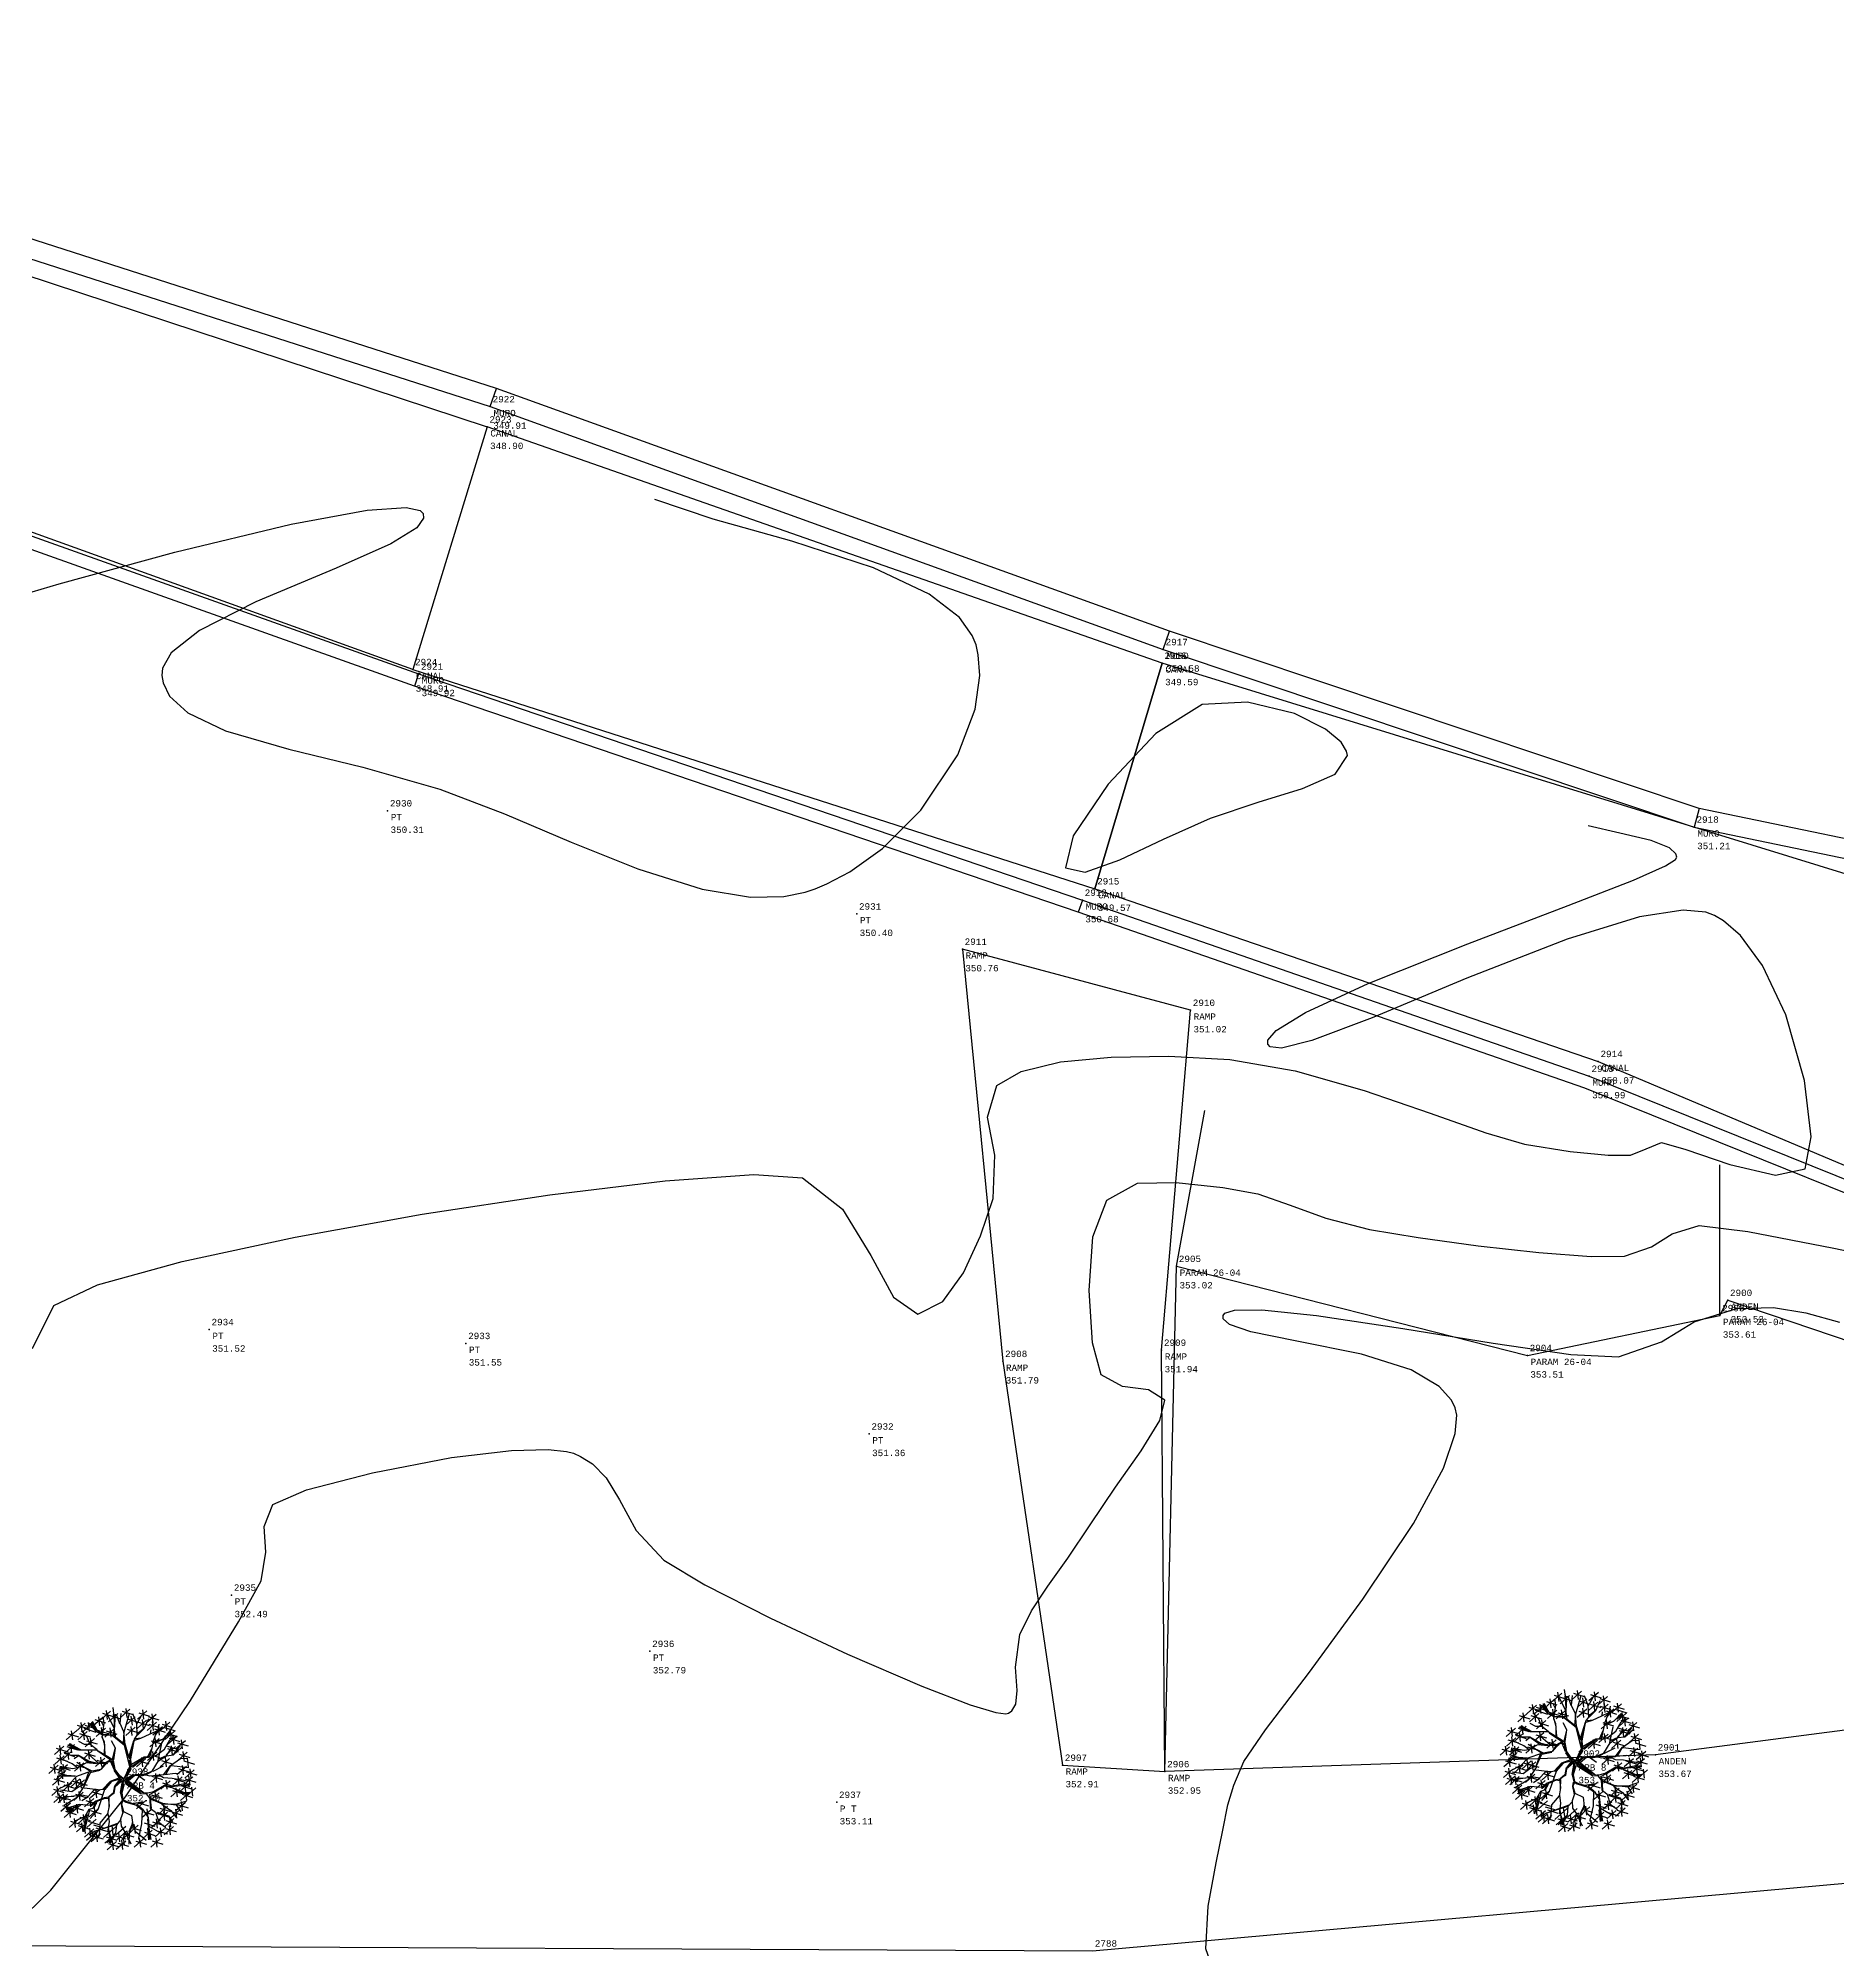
# Model space of a CAD drawing. Header units: metres. Extents: x 5050628 to 5051715, y 2427226 to 2427693.
# Drawn here: x 5051644.9 to 5051658.93, y 2427664.76 to 2427679.66 of the extents above; entities that cross this region are included whole.
import ezdxf
from ezdxf.enums import TextEntityAlignment as Align

# ---------------------------------------------------------------- set-up
doc = ezdxf.new("R2010")
doc.units = ezdxf.units.M
for name, color, linetype in [('Anden', 252, 'Continuous'), ('ARBOLES', 3, 'Continuous'), ('C-TOPO-MINR-N', 11, 'Continuous'), ('Canal C', 150, 'Continuous'), ('CVL_PUNTO', 2, 'Continuous'), ('CVL_PUNTO_COR', 2, 'Continuous'), ('CVL_PUNTO_NUM', 2, 'Continuous'), ('Muro', 253, 'Continuous'), ('Paramento', 7, 'Continuous'), ('Rampa', 253, 'Continuous'), ('Vía', 40, 'Continuous')]:
    doc.layers.add(name, color=color, linetype=linetype)
doc.styles.add('MONOTXT4', font='monotxt4.shx')

# ---------------------------------------------------------------- blocks, each defined once
blk = doc.blocks.new('ar-2')
at = {"layer": 'ARBOLES'}
for p, q in [((29.286, 112.289), (29.309, 112.089)), ((29.552, 112.413), (29.346, 112.23)), ((29.379, 112.368), (29.613, 112.296)), ((29.457, 112.43), (29.48, 112.23)), ((29.716, 112.36), (29.509, 112.177)), ((29.543, 112.315), (29.776, 112.243)), ((29.603, 112.491), (29.626, 112.29)), ((29.982, 112.455), (29.776, 112.272)), ((29.809, 112.411), (30.043, 112.339)), ((29.887, 112.473), (29.91, 112.272)), ((30.099, 112.288), (29.893, 112.105)), ((30.004, 112.305), (30.027, 112.105)), ((30.353, 112.423), (30.146, 112.24)), ((30.18, 112.379), (30.413, 112.306)), ((30.257, 112.441), (30.28, 112.24)), ((30.555, 112.339), (30.348, 112.155)), ((30.382, 112.294), (30.615, 112.222)), ((30.459, 112.356), (30.482, 112.155)), ((28.786, 111.965), (28.579, 111.782)), ((28.613, 111.92), (28.846, 111.848)), ((28.69, 111.982), (28.714, 111.782)), ((28.994, 112.147), (28.788, 111.964)), ((28.821, 112.102), (29.055, 112.03)), ((29.043, 111.964), (28.837, 111.781)), ((28.87, 111.919), (29.104, 111.847)), ((28.899, 112.164), (28.922, 111.964)), ((28.948, 111.981), (28.971, 111.781)), ((29.159, 112.15), (28.953, 111.966)), ((29.24, 111.943), (28.972, 112.031)), ((28.986, 112.105), (29.22, 112.033)), ((29.064, 112.167), (29.087, 111.966)), ((29.381, 112.272), (29.175, 112.089)), ((29.208, 112.227), (29.442, 112.155)), ((29.442, 112.04), (29.235, 111.857)), ((29.269, 111.995), (29.502, 111.923)), ((29.401, 112.088), (29.364, 112.162)), ((29.632, 112.027), (29.426, 111.844)), ((29.459, 111.982), (29.692, 111.91)), ((29.537, 112.044), (29.56, 111.844)), ((30.096, 112.061), (29.889, 111.878)), ((29.923, 112.016), (30.156, 111.944)), ((29.926, 112.243), (30.16, 112.171)), ((30, 112.078), (30.023, 111.878)), ((30.344, 112.212), (30.137, 112.029)), ((30.171, 112.168), (30.404, 112.095)), ((30.248, 112.23), (30.271, 112.029)), ((30.566, 112.171), (30.36, 111.988)), ((30.393, 112.127), (30.627, 112.054)), ((30.434, 111.919), (30.446, 112)), ((30.471, 112.189), (30.494, 111.988)), ((30.694, 112.066), (30.488, 111.883)), ((30.521, 112.021), (30.755, 111.949)), ((30.599, 112.083), (30.622, 111.883)), ((30.86, 112.173), (30.654, 111.99)), ((30.687, 112.129), (30.921, 112.056)), ((30.743, 112.051), (30.977, 111.979)), ((30.963, 111.971), (30.756, 111.788)), ((30.765, 112.191), (30.788, 111.99)), ((30.79, 111.926), (31.023, 111.854)), ((30.867, 111.988), (30.89, 111.788)), ((30.921, 111.882), (30.945, 111.682)), ((28.528, 111.641), (28.322, 111.457)), ((28.355, 111.596), (28.589, 111.524)), ((28.433, 111.658), (28.456, 111.457)), ((28.441, 111.449), (28.464, 111.248)), ((28.703, 111.533), (28.497, 111.35)), ((28.68, 111.44), (28.53, 111.502)), ((28.764, 111.682), (28.558, 111.499)), ((28.608, 111.55), (28.631, 111.35)), ((28.669, 111.7), (28.692, 111.499)), ((29.153, 111.542), (28.947, 111.359)), ((28.98, 111.498), (29.214, 111.426)), ((29.198, 111.809), (28.992, 111.626)), ((29.025, 111.764), (29.259, 111.692)), ((29.058, 111.56), (29.081, 111.359)), ((29.29, 111.272), (29.084, 111.452)), ((29.103, 111.827), (29.126, 111.626)), ((30.572, 111.509), (30.366, 111.326)), ((30.399, 111.465), (30.632, 111.392)), ((30.449, 111.764), (30.683, 111.692)), ((30.477, 111.527), (30.5, 111.326)), ((30.527, 111.827), (30.55, 111.626)), ((30.603, 111.328), (30.677, 111.671)), ((30.808, 111.591), (31.042, 111.519)), ((31.017, 111.865), (30.81, 111.682)), ((30.844, 111.82), (31.077, 111.748)), ((30.857, 111.782), (30.956, 111.857)), ((31.2, 111.764), (30.994, 111.581)), ((31.027, 111.72), (31.261, 111.648)), ((31.239, 111.509), (31.033, 111.326)), ((31.066, 111.465), (31.3, 111.392)), ((31.105, 111.782), (31.128, 111.581)), ((31.144, 111.527), (31.167, 111.326)), ((28.4, 111.227), (28.194, 111.044)), ((28.227, 111.182), (28.46, 111.11)), ((28.305, 111.244), (28.328, 111.044)), ((28.536, 111.431), (28.33, 111.248)), ((28.363, 111.387), (28.597, 111.315)), ((28.569, 111.108), (28.363, 110.925)), ((28.603, 111.231), (28.396, 111.048)), ((28.43, 111.186), (28.663, 111.114)), ((28.474, 111.126), (28.497, 110.925)), ((28.507, 111.248), (28.53, 111.048)), ((28.964, 111.276), (28.758, 111.092)), ((28.869, 111.293), (28.892, 111.092)), ((29.426, 111.381), (29.22, 111.198)), ((29.253, 111.336), (29.486, 111.264)), ((29.331, 111.398), (29.354, 111.198)), ((30.16, 111.33), (30.393, 111.258)), ((30.237, 111.392), (30.26, 111.192)), ((30.543, 111.042), (30.566, 110.841)), ((30.85, 111.375), (30.644, 111.192)), ((30.677, 111.33), (30.911, 111.258)), ((30.755, 111.392), (30.778, 111.192)), ((31.222, 111.198), (31.016, 111.015)), ((31.049, 111.153), (31.283, 111.081)), ((31.094, 111.372), (31.231, 111.378)), ((31.127, 111.215), (31.15, 111.015)), ((31.164, 111.32), (31.398, 111.248)), ((31.394, 111.125), (31.188, 110.942)), ((31.221, 111.081), (31.455, 111.009)), ((31.242, 111.382), (31.265, 111.182)), ((31.299, 111.143), (31.322, 110.942)), ((28.468, 110.742), (28.262, 110.559)), ((28.48, 110.97), (28.274, 110.787)), ((28.295, 110.697), (28.529, 110.625)), ((28.307, 110.925), (28.541, 110.853)), ((28.373, 110.759), (28.396, 110.559)), ((28.385, 110.987), (28.408, 110.787)), ((28.699, 110.836), (28.493, 110.653)), ((28.526, 110.791), (28.759, 110.719)), ((28.604, 110.853), (28.627, 110.653)), ((28.875, 110.925), (28.669, 110.742)), ((28.702, 110.88), (28.936, 110.808)), ((28.953, 110.629), (28.747, 110.446)), ((28.98, 110.902), (28.774, 110.719)), ((28.78, 110.942), (28.803, 110.742)), ((28.807, 110.857), (29.041, 110.785)), ((28.858, 110.647), (28.881, 110.446)), ((28.885, 110.919), (28.908, 110.719)), ((29.32, 110.686), (29.114, 110.503)), ((29.147, 110.641), (29.381, 110.569)), ((29.225, 110.703), (29.248, 110.503)), ((30.627, 110.614), (30.421, 110.43)), ((30.638, 111.025), (30.432, 110.841)), ((30.465, 110.98), (30.699, 110.908)), ((30.532, 110.631), (30.555, 110.43)), ((30.868, 110.88), (30.662, 110.697)), ((30.773, 110.897), (30.796, 110.697)), ((31.089, 110.713), (30.883, 110.53)), ((30.916, 110.668), (31.15, 110.596)), ((31.128, 110.97), (30.922, 110.787)), ((30.994, 110.73), (31.017, 110.53)), ((31.033, 110.987), (31.056, 110.787)), ((31.276, 110.82), (31.07, 110.637)), ((31.301, 110.632), (31.094, 110.449)), ((31.103, 110.776), (31.336, 110.704)), ((31.368, 110.97), (31.162, 110.787)), ((31.181, 110.838), (31.204, 110.637)), ((31.195, 110.925), (31.428, 110.853)), ((31.205, 110.649), (31.228, 110.449)), ((31.433, 110.725), (31.227, 110.542)), ((31.273, 110.987), (31.296, 110.787)), ((31.338, 110.742), (31.361, 110.542)), ((28.513, 110.584), (28.307, 110.401)), ((28.34, 110.539), (28.574, 110.467)), ((28.608, 110.578), (28.402, 110.395)), ((28.418, 110.601), (28.441, 110.401)), ((28.435, 110.533), (28.669, 110.461)), ((28.669, 110.386), (28.463, 110.203)), ((28.513, 110.595), (28.536, 110.395)), ((28.738, 110.254), (28.532, 110.071)), ((28.565, 110.21), (28.798, 110.138)), ((28.574, 110.403), (28.597, 110.203)), ((28.643, 110.272), (28.666, 110.071)), ((28.897, 110.351), (28.69, 110.168)), ((28.724, 110.306), (28.957, 110.234)), ((28.78, 110.585), (29.013, 110.513)), ((28.801, 110.368), (28.825, 110.168)), ((29.183, 110.491), (28.977, 110.308)), ((29.01, 110.446), (29.243, 110.374)), ((29.088, 110.508), (29.111, 110.308)), ((29.113, 110.228), (29.346, 110.156)), ((30.328, 110.446), (30.122, 110.263)), ((30.155, 110.402), (30.389, 110.329)), ((30.449, 110.246), (30.243, 110.063)), ((30.276, 110.201), (30.51, 110.129)), ((30.354, 110.263), (30.377, 110.063)), ((30.454, 110.569), (30.687, 110.497)), ((30.811, 110.324), (30.605, 110.14)), ((30.811, 110.191), (30.605, 110.008)), ((30.638, 110.279), (30.872, 110.207)), ((30.716, 110.341), (30.739, 110.14)), ((30.716, 110.208), (30.739, 110.008)), ((31.078, 110.24), (30.872, 110.057)), ((30.883, 110.226), (31.007, 110.065)), ((30.905, 110.195), (31.138, 110.123)), ((30.983, 110.257), (31.006, 110.057)), ((31.2, 110.407), (30.994, 110.224)), ((31.105, 110.425), (31.128, 110.224)), ((31.128, 110.587), (31.361, 110.515)), ((28.848, 110.035), (28.641, 109.852)), ((28.675, 109.99), (28.908, 109.918)), ((28.752, 110.053), (28.776, 109.852)), ((29.013, 109.94), (28.807, 109.757)), ((28.84, 109.895), (29.074, 109.823)), ((29.048, 110.123), (28.842, 109.94)), ((28.875, 110.078), (29.109, 110.006)), ((28.918, 109.957), (28.941, 109.757)), ((28.953, 110.14), (28.976, 109.94)), ((28.974, 109.92), (28.997, 109.72)), ((29.186, 109.821), (28.979, 109.638)), ((29.237, 110.04), (29.031, 109.856)), ((29.064, 109.995), (29.297, 109.923)), ((29.09, 109.838), (29.113, 109.638)), ((29.139, 109.77), (29.162, 109.57)), ((29.181, 109.913), (29.414, 109.841)), ((29.23, 109.845), (29.463, 109.773)), ((29.603, 109.817), (29.397, 109.634)), ((29.508, 109.835), (29.531, 109.634)), ((29.581, 109.897), (29.605, 109.696)), ((29.887, 109.874), (29.681, 109.691)), ((29.904, 109.773), (29.698, 109.59)), ((29.914, 109.78), (29.938, 109.579)), ((30.165, 109.907), (29.959, 109.724)), ((29.992, 109.862), (30.226, 109.79)), ((30.471, 109.796), (30.265, 109.613)), ((30.294, 109.956), (30.527, 109.884)), ((30.376, 109.813), (30.399, 109.613)), ((30.65, 110.024), (30.444, 109.841)), ((30.477, 109.979), (30.71, 109.907)), ((30.743, 109.829), (30.537, 109.646)), ((30.555, 110.041), (30.578, 109.841)), ((30.57, 109.784), (30.804, 109.712)), ((30.648, 109.846), (30.671, 109.646)), ((30.94, 109.879), (30.733, 109.696)), ((30.944, 110.051), (30.738, 109.868)), ((30.767, 109.835), (31, 109.763)), ((30.771, 110.006), (31.004, 109.934)), ((30.844, 109.897), (30.867, 109.696)), ((30.849, 110.068), (30.872, 109.868)), ((29.235, 109.753), (29.028, 109.57)), ((29.331, 109.718), (29.124, 109.535)), ((29.158, 109.673), (29.391, 109.601)), ((29.235, 109.735), (29.259, 109.535)), ((29.459, 109.65), (29.692, 109.578)), ((29.684, 109.547), (29.478, 109.364)), ((29.511, 109.502), (29.745, 109.43)), ((29.514, 109.523), (29.632, 109.679)), ((29.537, 109.712), (29.56, 109.512)), ((29.589, 109.564), (29.612, 109.364)), ((29.654, 109.673), (29.887, 109.601)), ((29.887, 109.556), (29.681, 109.373)), ((29.714, 109.512), (29.948, 109.44)), ((29.731, 109.735), (29.754, 109.535)), ((29.792, 109.574), (29.815, 109.373)), ((30.01, 109.763), (29.803, 109.579)), ((29.869, 109.753), (29.831, 109.61)), ((29.831, 109.61), (29.85, 109.479)), ((29.837, 109.718), (30.07, 109.646)), ((30.282, 109.601), (30.076, 109.418)), ((30.109, 109.556), (30.343, 109.484)), ((30.167, 109.616), (30.211, 109.523)), ((30.187, 109.618), (30.21, 109.418)), ((30.298, 109.751), (30.532, 109.679)), ((30.645, 109.605), (30.439, 109.422)), ((30.472, 109.561), (30.706, 109.489)), ((30.55, 109.623), (30.573, 109.422))]:
    blk.add_line(p, q, dxfattribs=at)
at = {"layer": 'ARBOLES', "color": 27}
for p, q in [((29.638, 112.025), (29.5, 112.311)), ((29.638, 112.218), (29.619, 112.342)), ((29.62, 112.377), (29.643, 112.177)), ((29.638, 112.342), (29.65, 112.224)), ((29.644, 111.993), (29.662, 112.348)), ((29.756, 112.137), (29.688, 112.342)), ((29.762, 112.143), (29.787, 112.361)), ((29.855, 111.956), (29.974, 112.361)), ((30.129, 112.131), (30.048, 112.355)), ((30.136, 112.137), (30.229, 112.305)), ((29.041, 111.839), (28.91, 111.982)), ((29.245, 111.956), (29.091, 112.149)), ((29.115, 112.149), (29.24, 111.988)), ((29.24, 111.988), (29.14, 112.174)), ((29.277, 111.969), (29.158, 112.187)), ((29.383, 111.888), (29.245, 111.956)), ((29.383, 111.9), (29.277, 111.969)), ((29.346, 112.057), (29.369, 111.857)), ((29.37, 111.844), (29.414, 112.149)), ((29.494, 111.894), (29.383, 111.9)), ((29.588, 111.876), (29.383, 111.888)), ((29.414, 112.149), (29.395, 112.287)), ((29.619, 111.888), (29.494, 111.894)), ((29.862, 111.657), (29.588, 111.876)), ((29.619, 111.888), (29.644, 112.043)), ((29.644, 112.043), (29.638, 112.218)), ((29.638, 111.906), (29.644, 111.863)), ((29.669, 111.832), (29.644, 111.993)), ((29.849, 111.956), (29.762, 112.143)), ((29.837, 111.701), (29.855, 111.95)), ((29.874, 111.677), (29.849, 111.956)), ((30.08, 111.794), (30.142, 111.882)), ((30.142, 111.882), (30.129, 112.131)), ((30.142, 111.919), (30.297, 112.038)), ((30.147, 111.882), (30.297, 112.031)), ((30.223, 111.82), (30.428, 111.913)), ((30.297, 112.031), (30.396, 112.249)), ((30.428, 111.913), (30.739, 112.056)), ((30.484, 111.714), (30.546, 111.888)), ((30.546, 111.888), (30.595, 111.956)), ((30.595, 111.956), (30.621, 112.125)), ((30.701, 111.8), (30.857, 111.963)), ((30.757, 111.863), (30.87, 111.943)), ((30.757, 111.85), (30.882, 111.919)), ((28.53, 111.488), (28.763, 111.416)), ((28.591, 111.638), (28.825, 111.565)), ((28.853, 111.558), (28.611, 111.664)), ((28.853, 111.564), (28.636, 111.67)), ((28.897, 111.564), (28.654, 111.695)), ((28.978, 111.677), (28.853, 111.744)), ((29.245, 111.558), (28.853, 111.558)), ((29.091, 111.677), (28.978, 111.677)), ((29.102, 111.683), (29.041, 111.839)), ((29.258, 111.564), (29.102, 111.683)), ((29.494, 111.409), (29.245, 111.558)), ((29.563, 111.334), (29.271, 111.534)), ((29.42, 111.733), (29.37, 111.844)), ((29.37, 111.844), (29.42, 111.683)), ((29.42, 111.683), (29.414, 111.471)), ((29.439, 111.458), (29.42, 111.733)), ((29.662, 111.601), (29.576, 111.757)), ((29.6, 111.352), (29.656, 111.595)), ((29.625, 111.346), (29.662, 111.601)), ((29.881, 111.664), (29.669, 111.832)), ((29.98, 111.197), (29.862, 111.657)), ((29.967, 111.378), (29.881, 111.664)), ((29.961, 111.421), (30.067, 111.77)), ((29.98, 111.384), (30.017, 111.534)), ((29.998, 111.365), (30.08, 111.794)), ((30.086, 111.776), (30.223, 111.82)), ((30.104, 111.813), (30.229, 111.826)), ((30.385, 111.421), (30.459, 111.59)), ((30.622, 111.809), (30.416, 111.626)), ((30.422, 111.421), (30.446, 111.502)), ((30.446, 111.502), (30.491, 111.701)), ((30.491, 111.701), (30.701, 111.8)), ((30.502, 111.739), (30.695, 111.794)), ((30.565, 111.446), (30.739, 111.577)), ((30.739, 111.577), (30.857, 111.782)), ((30.981, 111.635), (30.775, 111.452)), ((30.783, 111.648), (31.017, 111.576)), ((30.783, 111.434), (30.939, 111.453)), ((30.789, 111.434), (30.895, 111.621)), ((30.886, 111.653), (30.909, 111.452)), ((30.939, 111.453), (31.088, 111.652)), ((30.939, 111.453), (31.119, 111.614)), ((28.396, 111.064), (28.63, 110.991)), ((28.637, 111.16), (28.419, 111.135)), ((28.431, 111.16), (28.556, 111.166)), ((28.723, 111.148), (28.437, 111.198)), ((28.711, 111.253), (28.481, 111.359)), ((28.853, 111.44), (28.68, 111.44)), ((28.829, 111.166), (28.711, 111.253)), ((28.823, 111.166), (28.723, 111.148)), ((28.848, 111.434), (28.755, 111.366)), ((28.791, 111.231), (29.025, 111.159)), ((29.102, 111.085), (28.804, 110.979)), ((29.116, 111.085), (28.811, 111.284)), ((29.016, 111.278), (28.823, 111.166)), ((29.091, 111.303), (28.853, 111.44)), ((29.041, 111.297), (28.854, 111.434)), ((29.072, 111.067), (28.973, 110.799)), ((29.103, 111.06), (28.985, 110.805)), ((28.997, 111.173), (29.14, 111.098)), ((29.246, 111.253), (29.016, 111.278)), ((29.234, 111.272), (29.041, 111.297)), ((29.277, 111.259), (29.091, 111.303)), ((29.339, 111.129), (29.102, 111.085)), ((29.109, 111.067), (29.327, 111.116)), ((29.408, 111.26), (29.265, 111.26)), ((29.457, 111.285), (29.277, 111.259)), ((29.47, 111.285), (29.339, 111.129)), ((29.433, 111.278), (29.339, 111.129)), ((29.544, 111.334), (29.457, 111.285)), ((29.55, 111.309), (29.47, 111.285)), ((29.619, 111.328), (29.494, 111.409)), ((29.55, 111.309), (29.625, 111.135)), ((29.595, 111.266), (29.563, 111.334)), ((29.644, 111.11), (29.6, 111.322)), ((29.656, 111.129), (29.619, 111.328)), ((29.763, 110.923), (29.638, 111.098)), ((29.749, 110.967), (29.644, 111.11)), ((29.756, 110.992), (29.656, 111.129)), ((29.848, 110.918), (29.98, 111.197)), ((29.848, 110.918), (30.004, 111.179)), ((29.918, 110.992), (30.017, 111.16)), ((29.998, 111.352), (29.967, 111.378)), ((30.004, 111.179), (29.974, 111.346)), ((30.017, 111.179), (29.998, 111.352)), ((30.017, 111.246), (30.297, 111.409)), ((30.03, 111.209), (30.253, 111.359)), ((30.036, 111.179), (30.309, 111.396)), ((30.333, 111.375), (30.126, 111.192)), ((30.279, 111.017), (30.472, 111.091)), ((30.297, 111.409), (30.422, 111.421)), ((30.309, 111.396), (30.471, 111.409)), ((30.348, 111.017), (30.478, 111.091)), ((30.471, 111.409), (30.565, 111.446)), ((30.472, 111.091), (30.609, 111.322)), ((30.491, 111.091), (30.721, 111.21)), ((30.609, 111.322), (30.783, 111.434)), ((30.615, 111.366), (30.789, 111.44)), ((30.727, 111.017), (30.876, 111.216)), ((30.746, 111.023), (30.976, 111.048)), ((30.777, 111.036), (30.889, 111.229)), ((30.876, 111.216), (31.094, 111.372)), ((30.889, 111.216), (31.275, 111.173)), ((30.976, 111.048), (31.063, 111.042)), ((28.406, 110.992), (28.767, 110.98)), ((28.786, 110.98), (28.412, 111.011)), ((28.648, 110.817), (28.418, 110.705)), ((28.699, 110.637), (28.456, 110.675)), ((28.804, 110.979), (28.648, 110.817)), ((28.848, 110.743), (28.699, 110.637)), ((28.991, 110.793), (28.798, 110.5)), ((28.985, 110.805), (28.848, 110.743)), ((29.284, 110.681), (28.916, 110.724)), ((29.178, 110.669), (29.06, 110.538)), ((29.408, 110.693), (29.178, 110.669)), ((29.421, 110.687), (29.271, 110.245)), ((29.545, 110.868), (29.377, 110.693)), ((29.551, 110.861), (29.408, 110.693)), ((29.433, 110.693), (29.582, 110.868)), ((29.613, 110.612), (29.514, 110.525)), ((29.738, 110.942), (29.545, 110.868)), ((29.756, 110.917), (29.551, 110.861)), ((29.644, 110.774), (29.613, 110.612)), ((29.651, 110.743), (29.626, 110.6)), ((29.848, 110.918), (29.651, 110.743)), ((29.657, 110.768), (29.781, 110.936)), ((29.812, 110.923), (29.657, 110.768)), ((29.855, 110.917), (29.749, 110.967)), ((29.855, 110.917), (29.756, 110.992)), ((29.812, 110.874), (29.769, 110.625)), ((29.848, 110.918), (29.775, 110.612)), ((29.775, 110.612), (29.812, 110.457)), ((29.856, 110.812), (29.8, 110.618)), ((29.8, 110.618), (29.825, 110.469)), ((29.848, 110.918), (29.887, 110.811)), ((29.893, 110.954), (29.881, 110.917)), ((29.881, 110.917), (29.905, 110.817)), ((29.887, 110.811), (30.223, 110.599)), ((29.905, 110.817), (29.918, 110.917)), ((29.918, 110.936), (30.043, 111.017)), ((29.918, 110.917), (29.918, 110.992)), ((29.924, 110.911), (30.018, 110.986)), ((29.93, 110.898), (30.291, 110.618)), ((29.937, 110.805), (29.93, 110.867)), ((29.93, 110.867), (30.21, 110.655)), ((30.204, 110.631), (29.937, 110.805)), ((29.949, 110.886), (30.092, 111.005)), ((30.21, 110.655), (29.967, 110.811)), ((30.018, 110.986), (30.105, 111.017)), ((30.092, 111.005), (30.155, 111.005)), ((30.105, 111.017), (30.298, 111.017)), ((30.155, 111.005), (30.31, 110.892)), ((30.192, 110.986), (30.323, 111.011)), ((30.291, 110.618), (30.204, 110.631)), ((30.298, 111.017), (30.422, 110.992)), ((30.309, 110.618), (30.372, 110.618)), ((30.372, 110.618), (30.502, 110.649)), ((30.409, 110.581), (30.534, 110.643)), ((30.422, 110.992), (30.727, 111.017)), ((30.502, 110.649), (30.739, 110.787)), ((30.528, 110.992), (30.659, 110.986)), ((30.534, 110.643), (30.733, 110.768)), ((30.628, 111.005), (30.721, 110.955)), ((30.695, 110.835), (30.928, 110.763)), ((30.721, 110.955), (30.908, 110.942)), ((30.733, 110.768), (30.9, 110.737)), ((30.739, 110.787), (30.882, 110.755)), ((30.882, 110.755), (31.199, 110.787)), ((30.9, 110.737), (31.156, 110.631)), ((31.138, 110.612), (30.907, 110.724)), ((30.908, 110.942), (31.293, 110.874)), ((31.181, 110.811), (30.919, 110.761)), ((30.955, 110.925), (31.189, 110.853)), ((31.249, 110.581), (31.138, 110.612)), ((31.261, 110.599), (31.144, 110.625)), ((31.156, 110.631), (31.274, 110.625)), ((31.298, 110.798), (31.181, 110.811)), ((31.199, 110.787), (31.293, 110.755)), ((31.298, 110.78), (31.224, 110.792)), ((28.568, 110.525), (28.462, 110.5)), ((28.63, 110.525), (28.475, 110.482)), ((28.496, 110.341), (28.729, 110.269)), ((28.798, 110.5), (28.531, 110.339)), ((28.755, 110.538), (28.537, 110.532)), ((28.86, 110.357), (28.58, 110.27)), ((28.705, 110.282), (28.58, 110.257)), ((28.599, 110.233), (28.705, 110.282)), ((28.612, 110.208), (28.842, 110.345)), ((28.923, 110.563), (28.63, 110.525)), ((29.109, 110.339), (28.86, 110.357)), ((29.06, 110.538), (28.923, 110.563)), ((29.066, 110.532), (28.923, 110.438)), ((29.091, 110.245), (28.973, 109.766)), ((29.078, 110.251), (28.991, 110.096)), ((29.184, 110.282), (29.078, 110.251)), ((29.286, 110.273), (29.08, 110.09)), ((29.271, 110.245), (29.103, 110.052)), ((29.228, 110.432), (29.109, 110.339)), ((29.122, 110.332), (29.228, 110.407)), ((29.228, 110.407), (29.165, 110.282)), ((29.253, 110.426), (29.184, 110.282)), ((29.191, 110.29), (29.214, 110.09)), ((29.414, 110.507), (29.228, 110.432)), ((29.427, 110.494), (29.253, 110.426)), ((29.514, 110.519), (29.414, 110.507)), ((29.501, 110.482), (29.427, 110.494)), ((29.52, 110.332), (29.489, 110.152)), ((29.501, 110.519), (29.52, 110.332)), ((29.582, 110.575), (29.514, 110.519)), ((29.52, 110.307), (29.526, 110.513)), ((29.626, 110.6), (29.582, 110.575)), ((29.831, 110.195), (29.775, 110.04)), ((29.8, 110.45), (29.787, 110.357)), ((29.787, 110.357), (29.819, 110.183)), ((29.819, 110.432), (29.794, 110.364)), ((29.794, 110.364), (29.837, 110.208)), ((29.812, 110.457), (29.887, 110.413)), ((29.825, 110.469), (29.912, 110.426)), ((29.837, 110.208), (30.018, 110.12)), ((29.887, 110.413), (30.124, 110.345)), ((29.912, 110.426), (30.092, 110.37)), ((30.285, 110.413), (30.055, 110.382)), ((30.124, 110.37), (30.254, 110.264)), ((30.124, 110.345), (30.248, 110.245)), ((30.13, 110.37), (30.285, 110.413)), ((30.223, 110.599), (30.341, 110.593)), ((30.248, 110.245), (30.235, 109.934)), ((30.26, 110.257), (30.379, 110.071)), ((30.341, 110.593), (30.422, 110.493)), ((30.403, 110.581), (30.446, 110.493)), ((30.416, 110.488), (30.428, 110.282)), ((30.422, 110.493), (30.701, 110.369)), ((30.428, 110.282), (30.546, 110.189)), ((30.453, 110.282), (30.435, 110.482)), ((30.446, 110.493), (30.695, 110.388)), ((30.546, 110.189), (30.615, 109.971)), ((30.578, 110.189), (30.827, 110.108)), ((30.683, 110.364), (30.883, 110.226)), ((30.695, 110.388), (31, 110.35)), ((30.701, 110.369), (31.019, 110.376)), ((31, 110.35), (31.099, 110.195)), ((31.019, 110.376), (31.231, 110.443)), ((31.027, 110.363), (31.261, 110.29)), ((28.991, 110.096), (28.755, 109.984)), ((29.035, 110.158), (28.96, 109.791)), ((29.215, 109.772), (29.085, 109.691)), ((29.676, 109.915), (29.215, 109.772)), ((29.246, 109.784), (29.713, 109.952)), ((29.321, 109.952), (29.302, 109.679)), ((29.489, 110.152), (29.321, 109.952)), ((29.677, 109.879), (29.47, 109.696)), ((29.52, 109.984), (29.489, 109.753)), ((29.495, 110.164), (29.52, 109.984)), ((29.682, 109.915), (29.663, 109.729)), ((29.781, 110.027), (29.682, 109.915)), ((29.775, 110.04), (29.787, 109.884)), ((29.787, 109.884), (29.869, 109.753)), ((30.024, 109.909), (29.955, 109.76)), ((30.043, 109.915), (29.962, 109.747)), ((30.018, 110.12), (30.043, 109.915)), ((30.03, 109.965), (30.024, 109.909)), ((30.043, 109.915), (30.099, 109.772)), ((30.07, 109.924), (30.093, 109.724)), ((30.099, 109.772), (30.335, 109.573)), ((30.235, 109.934), (30.167, 109.616)), ((30.366, 110.046), (30.379, 109.853)), ((30.397, 109.585), (30.372, 109.841)), ((30.379, 110.071), (30.397, 109.884)), ((30.379, 109.853), (30.422, 109.592)), ((30.391, 109.884), (30.441, 109.592)), ((30.397, 109.884), (30.652, 109.735)), ((30.565, 110.171), (30.814, 110.102)), ((30.615, 109.971), (30.771, 109.853)), ((30.638, 110.146), (30.872, 110.074)), ((30.827, 110.108), (30.914, 109.977)), ((29.302, 109.679), (29.259, 109.616)), ((29.632, 109.695), (29.426, 109.512)), ((29.663, 109.729), (29.47, 109.517)), ((29.663, 109.722), (29.539, 109.511)), ((29.875, 109.753), (29.999, 109.492)), ((29.962, 109.747), (29.955, 109.486))]:
    blk.add_line(p, q, dxfattribs=at)

msp = doc.modelspace()

# ---------------------------------------------------------------- linework, layer by layer
at = {"layer": 'Anden', "elevation": 353.49, "flags": 128}
msp.add_lwpolyline([(5051658.009, 2427669.702), (5051658.07, 2427669.821), (5051662.147, 2427668.443), (5051662.833, 2427666.971), (5051657.507, 2427666.278), (5051653.681, 2427666.147), (5051653.772, 2427670.086), (5051656.508, 2427669.391), (5051658.009, 2427669.702)], dxfattribs=at)
at = {"layer": 'C-TOPO-MINR-N', "color": 32, "linetype": 'Continuous', "lineweight": -3}
for points in [[(5051644.354, 2427675.197, 350.966), (5051645.059, 2427675.406, 350.966), (5051645.962, 2427675.653, 350.966), (5051646.868, 2427675.87, 350.966), (5051647.461, 2427675.979, 350.966), (5051647.764, 2427676, 350.966), (5051647.875, 2427675.978, 350.966), (5051647.898, 2427675.954, 350.966), (5051647.901, 2427675.918, 350.966), (5051647.847, 2427675.843, 350.966), (5051647.645, 2427675.717, 350.966), (5051647.218, 2427675.528, 350.966), (5051646.592, 2427675.266, 350.966), (5051646.153, 2427675.041, 350.966), (5051645.933, 2427674.867, 350.966), (5051645.865, 2427674.749, 350.966), (5051645.859, 2427674.69, 350.966), (5051645.869, 2427674.633, 350.966), (5051645.92, 2427674.53, 350.966), (5051646.062, 2427674.4, 350.966), (5051646.357, 2427674.26, 350.966), (5051646.851, 2427674.117, 350.966), (5051647.428, 2427673.977, 350.966), (5051648.027, 2427673.805, 350.966), (5051648.532, 2427673.613, 350.966), (5051649.052, 2427673.392, 350.966), (5051649.571, 2427673.183, 350.966), (5051650.072, 2427673.026, 350.966), (5051650.449, 2427672.964, 350.966), (5051650.711, 2427672.969, 350.966), (5051650.875, 2427673.002, 350.966), (5051650.953, 2427673.028, 350.966), (5051651.045, 2427673.066, 350.966), (5051651.224, 2427673.161, 350.966), (5051651.479, 2427673.342, 350.966), (5051651.779, 2427673.642, 350.966), (5051652.067, 2427674.072, 350.966), (5051652.203, 2427674.43, 350.966), (5051652.239, 2427674.69, 350.966), (5051652.226, 2427674.853, 350.966), (5051652.209, 2427674.93, 350.966), (5051652.179, 2427675.004, 350.966), (5051652.079, 2427675.142, 350.966), (5051651.842, 2427675.324, 350.966), (5051651.408, 2427675.53, 350.966), (5051650.773, 2427675.738, 350.966), (5051650.159, 2427675.91, 350.966), (5051649.703, 2427676.064, 350.966)], [(5051644.851, 2427669.446, 351.966), (5051645.018, 2427669.78, 351.966), (5051645.357, 2427669.941, 351.966), (5051646.019, 2427670.124, 351.966), (5051646.898, 2427670.312, 351.966), (5051647.889, 2427670.491, 351.966), (5051648.886, 2427670.643, 351.966), (5051649.784, 2427670.752, 351.966), (5051650.475, 2427670.801, 351.966), (5051650.855, 2427670.776, 351.966), (5051651.168, 2427670.53, 351.966), (5051651.387, 2427670.169, 351.966), (5051651.564, 2427669.846, 351.966), (5051651.754, 2427669.713, 351.966), (5051651.95, 2427669.811, 351.966), (5051652.112, 2427670.035, 351.966), (5051652.243, 2427670.324, 351.966), (5051652.342, 2427670.614, 351.966), (5051652.355, 2427670.953, 351.966), (5051652.299, 2427671.249, 351.966), (5051652.371, 2427671.494, 351.966), (5051652.56, 2427671.605, 351.966), (5051652.868, 2427671.679, 351.966), (5051653.263, 2427671.717, 351.966), (5051653.713, 2427671.723, 351.966), (5051654.188, 2427671.697, 351.966), (5051654.697, 2427671.609, 351.966), (5051655.236, 2427671.456, 351.966), (5051655.75, 2427671.28, 351.966), (5051656.185, 2427671.126, 351.966), (5051656.486, 2427671.037, 351.966), (5051656.841, 2427670.981, 351.966), (5051657.139, 2427670.952, 351.966), (5051657.312, 2427670.951, 351.966), (5051657.433, 2427671.002, 351.966), (5051657.554, 2427671.05, 351.966), (5051657.743, 2427670.995, 351.966), (5051658.086, 2427670.879, 351.966), (5051658.443, 2427670.797, 351.966), (5051658.675, 2427670.845, 351.966), (5051658.722, 2427671.095, 351.966), (5051658.67, 2427671.535, 351.966), (5051658.524, 2427672.047, 351.966), (5051658.342, 2427672.431, 351.966), (5051658.169, 2427672.664, 351.966), (5051658.037, 2427672.779, 351.966), (5051657.966, 2427672.821, 351.966), (5051657.899, 2427672.846, 351.966), (5051657.724, 2427672.861, 351.966), (5051657.382, 2427672.809, 351.966), (5051656.817, 2427672.637, 351.966), (5051656.037, 2427672.331, 351.966), (5051655.298, 2427672.023, 351.966), (5051654.828, 2427671.845, 351.966), (5051654.59, 2427671.787, 351.966), (5051654.503, 2427671.797, 351.966), (5051654.484, 2427671.818, 351.966), (5051654.485, 2427671.849, 351.966), (5051654.549, 2427671.923, 351.966), (5051654.777, 2427672.064, 351.966), (5051655.267, 2427672.289, 351.966), (5051656.043, 2427672.599, 351.966), (5051656.827, 2427672.897, 351.966), (5051657.335, 2427673.097, 351.966), (5051657.584, 2427673.208, 351.966), (5051657.664, 2427673.258, 351.966), (5051657.674, 2427673.275, 351.966), (5051657.666, 2427673.302, 351.966), (5051657.615, 2427673.349, 351.966), (5051657.472, 2427673.406, 351.966), (5051657.229, 2427673.462, 351.966), (5051656.983, 2427673.518, 351.966)], [(5051644.523, 2427664.767, 352.966), (5051644.995, 2427665.223, 352.966), (5051645.575, 2427665.95, 352.966), (5051646.084, 2427666.701, 352.966), (5051646.458, 2427667.315, 352.966), (5051646.633, 2427667.633, 352.966), (5051646.671, 2427667.857, 352.966), (5051646.657, 2427668.057, 352.966), (5051646.724, 2427668.228, 352.966), (5051646.988, 2427668.342, 352.966), (5051647.501, 2427668.477, 352.966), (5051648.117, 2427668.594, 352.966), (5051648.585, 2427668.65, 352.966), (5051648.872, 2427668.658, 352.966), (5051649.015, 2427668.643, 352.966), (5051649.069, 2427668.628, 352.966), (5051649.125, 2427668.604, 352.966), (5051649.219, 2427668.547, 352.966), (5051649.324, 2427668.438, 352.966), (5051649.428, 2427668.264, 352.966), (5051649.559, 2427668.025, 352.966), (5051649.773, 2427667.795, 352.966), (5051650.093, 2427667.603, 352.966), (5051650.606, 2427667.342, 352.966), (5051651.205, 2427667.062, 352.966), (5051651.785, 2427666.813, 352.966), (5051652.164, 2427666.668, 352.966), (5051652.363, 2427666.608, 352.966), (5051652.442, 2427666.597, 352.966), (5051652.463, 2427666.602, 352.966), (5051652.488, 2427666.621, 352.966), (5051652.519, 2427666.672, 352.966), (5051652.529, 2427666.78, 352.966), (5051652.517, 2427666.962, 352.966), (5051652.549, 2427667.215, 352.966), (5051652.641, 2427667.401, 352.966), (5051652.769, 2427667.593, 352.966), (5051652.925, 2427667.811, 352.966), (5051653.099, 2427668.071, 352.966), (5051653.297, 2427668.365, 352.966), (5051653.497, 2427668.647, 352.966), (5051653.643, 2427668.884, 352.966), (5051653.68, 2427669.043, 352.966), (5051653.553, 2427669.123, 352.966), (5051653.35, 2427669.149, 352.966), (5051653.185, 2427669.24, 352.966), (5051653.118, 2427669.489, 352.966), (5051653.09, 2427669.897, 352.966), (5051653.12, 2427670.316, 352.966), (5051653.229, 2427670.6, 352.966), (5051653.468, 2427670.733, 352.966), (5051653.77, 2427670.74, 352.966), (5051654.133, 2427670.701, 352.966), (5051654.406, 2427670.65, 352.966), (5051654.659, 2427670.562, 352.966), (5051654.936, 2427670.462, 352.966), (5051655.277, 2427670.373, 352.966), (5051655.656, 2427670.309, 352.966), (5051656.123, 2427670.245, 352.966), (5051656.598, 2427670.193, 352.966), (5051657.005, 2427670.163, 352.966), (5051657.265, 2427670.166, 352.966), (5051657.476, 2427670.238, 352.966), (5051657.638, 2427670.338, 352.966), (5051657.847, 2427670.404, 352.966), (5051658.226, 2427670.358, 352.966), (5051658.899, 2427670.226, 352.966), (5051659.653, 2427670.069, 352.966)], [(5051654.084, 2427664.529, 353.966), (5051654.001, 2427664.765, 353.966), (5051654.018, 2427665.097, 353.966), (5051654.08, 2427665.435, 353.966), (5051654.133, 2427665.69, 353.966), (5051654.172, 2427665.887, 353.966), (5051654.219, 2427666.041, 353.966), (5051654.297, 2427666.226, 353.966), (5051654.466, 2427666.472, 353.966), (5051654.809, 2427666.923, 353.966), (5051655.226, 2427667.49, 353.966), (5051655.62, 2427668.082, 353.966), (5051655.853, 2427668.513, 353.966), (5051655.946, 2427668.782, 353.966), (5051655.957, 2427668.924, 353.966), (5051655.945, 2427668.982, 353.966), (5051655.917, 2427669.043, 353.966), (5051655.821, 2427669.15, 353.966), (5051655.601, 2427669.278, 353.966), (5051655.215, 2427669.401, 353.966), (5051654.697, 2427669.506, 353.966), (5051654.352, 2427669.575, 353.966), (5051654.185, 2427669.632, 353.966), (5051654.137, 2427669.676, 353.966), (5051654.135, 2427669.701, 353.966), (5051654.149, 2427669.721, 353.966), (5051654.223, 2427669.744, 353.966), (5051654.436, 2427669.747, 353.966), (5051654.864, 2427669.702, 353.966), (5051655.538, 2427669.601, 353.966), (5051656.242, 2427669.486, 353.966), (5051656.846, 2427669.399, 353.966), (5051657.219, 2427669.381, 353.966), (5051657.553, 2427669.496, 353.966), (5051657.809, 2427669.654, 353.966), (5051658.141, 2427669.758, 353.966), (5051658.426, 2427669.764, 353.966), (5051658.679, 2427669.723, 353.966), (5051658.942, 2427669.649, 353.966)]]:
    msp.add_polyline3d(points, dxfattribs=at)
msp.add_polyline3d([(5051655.104, 2427674.067, 350.966), (5051655.097, 2427674.101, 350.966), (5051655.056, 2427674.171, 350.966), (5051654.934, 2427674.274, 350.966), (5051654.692, 2427674.394, 350.966), (5051654.325, 2427674.483, 350.966), (5051653.972, 2427674.465, 350.966), (5051653.611, 2427674.239, 350.966), (5051653.239, 2427673.844, 350.966), (5051652.966, 2427673.441, 350.966), (5051652.905, 2427673.191, 350.966), (5051653.06, 2427673.157, 350.966), (5051653.33, 2427673.253, 350.966), (5051653.671, 2427673.415, 350.966), (5051654.036, 2427673.579, 350.966), (5051654.408, 2427673.705, 350.966), (5051654.755, 2427673.811, 350.966), (5051655.009, 2427673.923, 350.966), (5051655.104, 2427674.067, 350.966)], close=True, dxfattribs=at)
at = {"layer": 'Canal C', "flags": 128}
for points, elevation in [([(5051639.432, 2427677.756), (5051640.001, 2427679.393), (5051648.396, 2427676.629), (5051647.816, 2427674.738), (5051639.432, 2427677.756)], 348.544), ([(5051653.66, 2427674.788), (5051648.396, 2427676.629), (5051647.816, 2427674.738), (5051653.135, 2427673.029), (5051653.66, 2427674.788)], 350.058), ([(5051653.66, 2427674.788), (5051653.135, 2427673.029), (5051657.06, 2427671.683), (5051661.754, 2427669.706), (5051663.663, 2427671.702), (5051653.66, 2427674.788)], 350.058)]:
    msp.add_lwpolyline(points, dxfattribs=dict(at, elevation=elevation))
at = {"layer": 'CVL_PUNTO', "color": 4}
for p in [(5051648.421, 2427676.787, 350.376), (5051648.421, 2427676.787, 350.376), (5051648.396, 2427676.629, 349.365), (5051648.396, 2427676.629, 349.365), (5051653.669, 2427674.894, 351.044), (5051653.669, 2427674.894, 351.044), (5051647.816, 2427674.738, 349.381), (5051647.816, 2427674.738, 349.381), (5051647.862, 2427674.703, 350.387), (5051647.862, 2427674.703, 350.387), (5051653.66, 2427674.788, 350.058), (5051653.66, 2427674.788, 350.058), (5051647.62, 2427673.637, 350.772), (5051647.62, 2427673.637, 350.772), (5051657.809, 2427673.51, 351.672), (5051657.809, 2427673.51, 351.672), (5051653.135, 2427673.029, 350.035), (5051653.135, 2427673.029, 350.035), (5051653.038, 2427672.94, 351.151), (5051653.038, 2427672.94, 351.151), (5051651.278, 2427672.833, 350.865), (5051651.278, 2427672.833, 350.865), (5051652.102, 2427672.558, 351.223), (5051652.102, 2427672.558, 351.223), (5051653.881, 2427672.082, 351.486), (5051653.881, 2427672.082, 351.486), (5051657.06, 2427671.683, 350.538), (5051657.06, 2427671.683, 350.538), (5051656.99, 2427671.568, 351.459), (5051656.99, 2427671.568, 351.459), (5051653.772, 2427670.086, 353.49), (5051653.772, 2427670.086, 353.49), (5051658.07, 2427669.821, 353.994), (5051658.07, 2427669.821, 353.994), (5051646.229, 2427669.593, 351.988), (5051646.229, 2427669.593, 351.988), (5051658.009, 2427669.702, 354.076), (5051658.009, 2427669.702, 354.076), (5051648.23, 2427669.485, 352.014), (5051648.23, 2427669.485, 352.014), (5051653.656, 2427669.432, 352.411), (5051653.656, 2427669.432, 352.411), (5051652.417, 2427669.345, 352.255), (5051652.417, 2427669.345, 352.255), (5051656.508, 2427669.391, 353.979), (5051656.508, 2427669.391, 353.979), (5051651.375, 2427668.779, 351.826), (5051651.375, 2427668.779, 351.826), (5051646.403, 2427667.523, 352.958), (5051646.403, 2427667.523, 352.958), (5051649.665, 2427667.085, 353.254), (5051649.665, 2427667.085, 353.254), (5051652.883, 2427666.197, 353.374), (5051652.883, 2427666.197, 353.374), (5051656.883, 2427666.229, 353.986), (5051656.883, 2427666.229, 353.986), (5051657.507, 2427666.278, 354.137), (5051657.507, 2427666.278, 354.137), (5051645.564, 2427666.088, 352.868), (5051645.564, 2427666.088, 352.868), (5051653.681, 2427666.147, 353.414), (5051653.681, 2427666.147, 353.414), (5051651.122, 2427665.908, 353.577), (5051651.122, 2427665.908, 353.577)]:
    msp.add_point(p, dxfattribs=at)
at = {"layer": 'Muro', "flags": 128}
for points, elevation in [([(5051661.813, 2427672.832), (5051657.848, 2427673.655), (5051653.718, 2427675.036), (5051648.469, 2427676.929), (5051639.969, 2427679.659), (5051639.923, 2427679.516), (5051648.421, 2427676.787), (5051653.669, 2427674.894), (5051657.809, 2427673.51), (5051661.783, 2427672.685)], 349.369), ([(5051660.426, 2427670.077), (5051656.955, 2427671.474), (5051653.005, 2427672.845), (5051647.829, 2427674.609), (5051639.377, 2427677.619), (5051639.411, 2427677.713), (5051647.862, 2427674.703), (5051653.038, 2427672.94), (5051656.99, 2427671.568), (5051660.463, 2427670.17)], 352.62)]:
    msp.add_lwpolyline(points, close=True, dxfattribs=dict(at, elevation=elevation))
for points, elevation in [([(5051648.421, 2427676.787), (5051648.469, 2427676.929)], 349.369), ([(5051653.669, 2427674.894), (5051653.718, 2427675.036)], 349.369), ([(5051647.862, 2427674.703), (5051647.829, 2427674.609)], 350.387), ([(5051657.848, 2427673.655), (5051657.809, 2427673.51)], 349.369), ([(5051653.038, 2427672.94), (5051653.005, 2427672.845)], 351.151)]:
    msp.add_lwpolyline(points, dxfattribs=dict(at, elevation=elevation))
at = {"layer": 'Paramento', "elevation": 353.49, "flags": 128}
for points in [[(5051653.772, 2427670.086), (5051653.993, 2427671.301)], [(5051653.772, 2427670.086), (5051656.508, 2427669.391), (5051658.009, 2427669.702), (5051658.009, 2427670.877)]]:
    msp.add_lwpolyline(points, dxfattribs=at)
at = {"layer": 'Rampa', "elevation": 352.255, "flags": 128}
msp.add_lwpolyline([(5051652.417, 2427669.345), (5051652.883, 2427666.197), (5051653.681, 2427666.147), (5051653.656, 2427669.432), (5051653.881, 2427672.082), (5051652.102, 2427672.558), (5051652.417, 2427669.345)], dxfattribs=at)
at = {"layer": 'Vía'}
msp.add_polyline3d([(5051539.826, 2427666.605, 347), (5051549.625, 2427670.946, 347.52), (5051555.631, 2427673.303, 347.761), (5051565.749, 2427675.971, 348.211), (5051576.339, 2427677.199, 348.773), (5051586.265, 2427675.769, 349.278), (5051596.554, 2427673.957, 349.874), (5051605.708, 2427672.183, 350.457), (5051615.64, 2427669.519, 350.882), (5051624.468, 2427667.225, 351.456), (5051634.017, 2427665.419, 351.807), (5051643.567, 2427664.795, 352.519), (5051653.117, 2427664.749, 353.329), (5051662.959, 2427665.636, 354.373), (5051664.269, 2427664.13, 354.568), (5051664.726, 2427662.076, 354.665)], dxfattribs=at)

# ---------------------------------------------------------------- block references
at = {"layer": 'ARBOLES', "lineweight": 0, "xscale": 0.3543167345633265, "yscale": 0.3543167345633265, "zscale": 0.3543167345633265}
for p in [(5051646.307, 2427626.929, 353.986), (5051634.988, 2427626.788, 352.868)]:
    msp.add_blockref('ar-2', p, dxfattribs=at)

# ---------------------------------------------------------------- texts
at = {"layer": 'CVL_PUNTO_COR', "color": 4, "style": 'MONOTXT4'}
for s, p in [('349.91', (5051648.444, 2427676.664, 350.376)), ('348.90', (5051648.419, 2427676.506, 349.365)), ('349.59', (5051653.683, 2427674.665, 350.058)), ('350.58', (5051653.692, 2427674.771, 351.044)), ('348.91', (5051647.839, 2427674.615, 349.381)), ('349.92', (5051647.885, 2427674.58, 350.387)), ('350.31', (5051647.643, 2427673.514, 350.772)), ('351.21', (5051657.832, 2427673.387, 351.672)), ('349.57', (5051653.158, 2427672.906, 350.035)), ('350.40', (5051651.301, 2427672.71, 350.865)), ('350.68', (5051653.061, 2427672.817, 351.151)), ('350.76', (5051652.125, 2427672.435, 351.223)), ('351.02', (5051653.904, 2427671.959, 351.486)), ('350.07', (5051657.083, 2427671.56, 350.538)), ('350.99', (5051657.013, 2427671.445, 351.459)), ('353.02', (5051653.795, 2427669.963, 353.49)), ('353.61', (5051658.032, 2427669.579, 354.076)), ('353.53', (5051658.093, 2427669.698, 353.994)), ('351.52', (5051646.252, 2427669.47, 351.988)), ('351.55', (5051648.253, 2427669.362, 352.014)), ('351.94', (5051653.679, 2427669.309, 352.411)), ('351.79', (5051652.44, 2427669.222, 352.255)), ('353.51', (5051656.531, 2427669.268, 353.979)), ('351.36', (5051651.398, 2427668.656, 351.826)), ('352.49', (5051646.426, 2427667.4, 352.958)), ('352.79', (5051649.688, 2427666.962, 353.254)), ('353.67', (5051657.53, 2427666.155, 354.137)), ('352.91', (5051652.906, 2427666.074, 353.374)), ('352.95', (5051653.704, 2427666.024, 353.414)), ('353.52', (5051656.906, 2427666.106, 353.986)), ('352.40', (5051645.587, 2427665.965, 352.868)), ('353.11', (5051651.145, 2427665.785, 353.577))]:
    msp.add_text(s, height=0.05, dxfattribs=at).set_placement(p, align=Align.TOP_LEFT)
at = {"layer": 'CVL_PUNTO_NUM', "color": 4, "style": 'MONOTXT4'}
for s, p in [('2922', (5051648.439, 2427676.805, 350.376)), ('2923', (5051648.414, 2427676.647, 349.365)), ('2917', (5051653.687, 2427674.912, 351.044)), ('2924', (5051647.834, 2427674.756, 349.381)), ('2916', (5051653.678, 2427674.806, 350.058)), ('2921', (5051647.88, 2427674.721, 350.387)), ('2930', (5051647.638, 2427673.655, 350.772)), ('2918', (5051657.827, 2427673.528, 351.672)), ('2912', (5051653.056, 2427672.958, 351.151)), ('2915', (5051653.153, 2427673.047, 350.035)), ('2931', (5051651.296, 2427672.851, 350.865)), ('2911', (5051652.12, 2427672.576, 351.223)), ('2910', (5051653.899, 2427672.1, 351.486)), ('2914', (5051657.078, 2427671.701, 350.538)), ('2913', (5051657.008, 2427671.586, 351.459)), ('2905', (5051653.79, 2427670.104, 353.49)), ('2900', (5051658.088, 2427669.839, 353.994)), ('2903', (5051658.027, 2427669.72, 354.076)), ('2934', (5051646.247, 2427669.611, 351.988)), ('2933', (5051648.248, 2427669.503, 352.014)), ('2908', (5051652.435, 2427669.363, 352.255)), ('2909', (5051653.674, 2427669.45, 352.411)), ('2904', (5051656.526, 2427669.409, 353.979)), ('2932', (5051651.393, 2427668.797, 351.826)), ('2935', (5051646.421, 2427667.541, 352.958)), ('2936', (5051649.683, 2427667.103, 353.254)), ('2902', (5051656.901, 2427666.247, 353.986)), ('2901', (5051657.525, 2427666.296, 354.137)), ('2938', (5051645.582, 2427666.106, 352.868)), ('2907', (5051652.901, 2427666.215, 353.374)), ('2906', (5051653.699, 2427666.165, 353.414)), ('2937', (5051651.14, 2427665.926, 353.577)), ('2788', (5051653.135, 2427664.767, 353.329))]:
    msp.add_text(s, height=0.05, dxfattribs=at).set_placement(p, align=Align.BOTTOM_LEFT)
for s, p in [('MURO', (5051648.446, 2427676.762, 350.376)), ('CANAL', (5051648.421, 2427676.604, 349.365)), ('MURO', (5051653.694, 2427674.869, 351.044)), ('CANAL', (5051647.841, 2427674.713, 349.381)), ('MURO', (5051647.887, 2427674.678, 350.387)), ('CANAL', (5051653.685, 2427674.763, 350.058)), ('PT', (5051647.645, 2427673.612, 350.772)), ('MURO', (5051657.834, 2427673.485, 351.672)), ('CANAL', (5051653.16, 2427673.004, 350.035)), ('MURO', (5051653.063, 2427672.915, 351.151)), ('PT', (5051651.303, 2427672.808, 350.865)), ('RAMP', (5051652.127, 2427672.533, 351.223)), ('RAMP', (5051653.906, 2427672.057, 351.486)), ('MURO', (5051657.015, 2427671.543, 351.459)), ('CANAL', (5051657.085, 2427671.658, 350.538)), ('PARAM 26-04', (5051653.797, 2427670.061, 353.49)), ('ANDEN', (5051658.095, 2427669.796, 353.994)), ('PARAM 26-04', (5051658.034, 2427669.677, 354.076)), ('PT', (5051646.254, 2427669.568, 351.988)), ('PT', (5051648.255, 2427669.46, 352.014)), ('RAMP', (5051652.442, 2427669.32, 352.255)), ('RAMP', (5051653.681, 2427669.407, 352.411)), ('PARAM 26-04', (5051656.533, 2427669.366, 353.979)), ('PT', (5051651.4, 2427668.754, 351.826)), ('PT', (5051646.428, 2427667.498, 352.958)), ('PT', (5051649.69, 2427667.06, 353.254)), ('RAMP', (5051652.908, 2427666.172, 353.374)), ('ARB 8', (5051656.908, 2427666.204, 353.986)), ('ANDEN', (5051657.532, 2427666.253, 354.137)), ('ARB 4', (5051645.589, 2427666.063, 352.868)), ('RAMP', (5051653.706, 2427666.122, 353.414)), ('P T', (5051651.147, 2427665.883, 353.577))]:
    msp.add_text(s, height=0.05, dxfattribs=at).set_placement(p, align=Align.TOP_LEFT)

doc.saveas('drawing.dxf')
